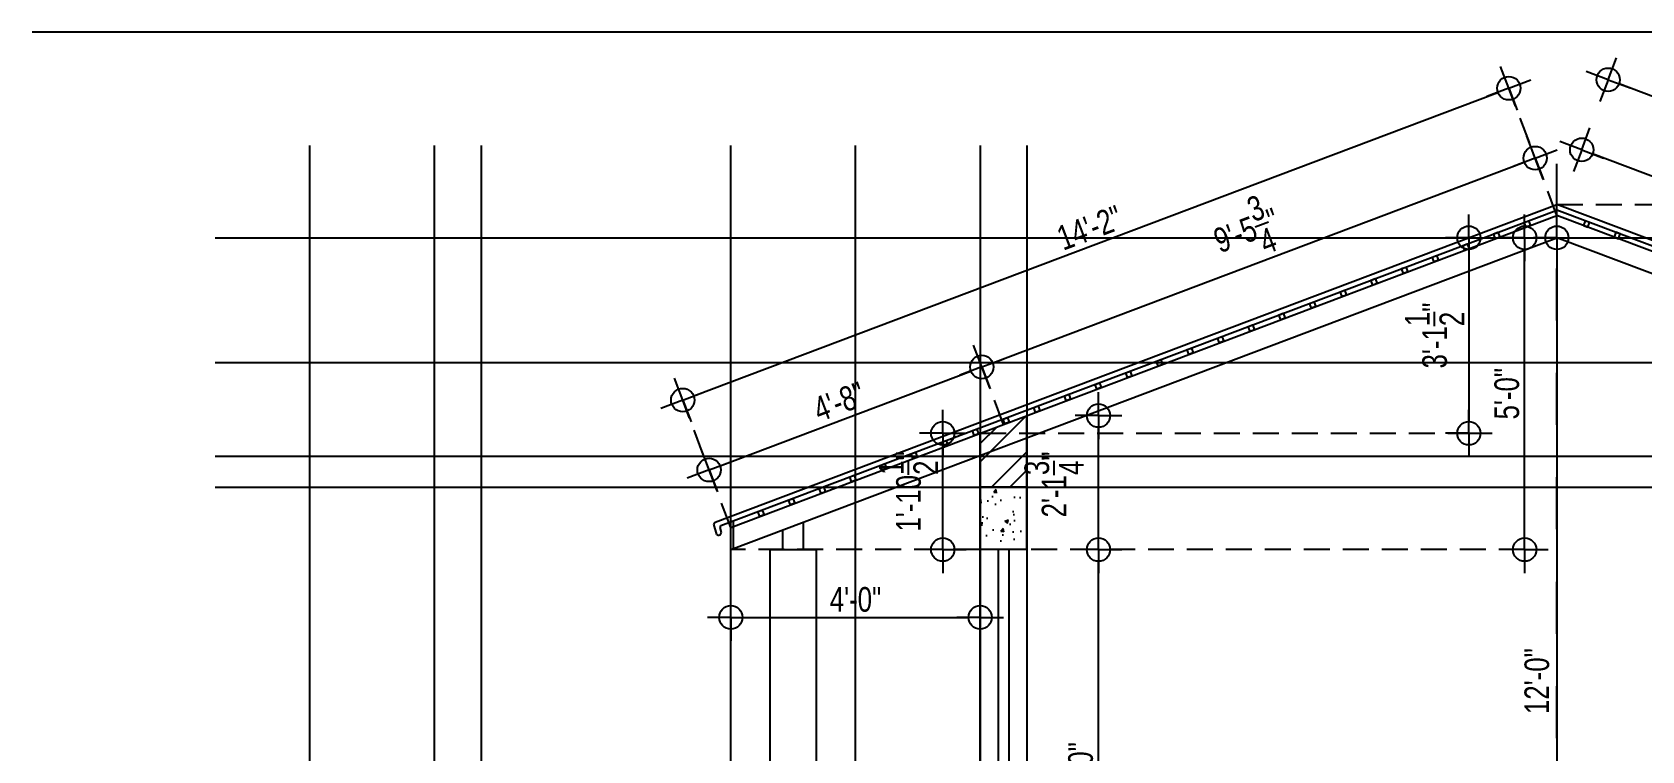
# Model space of a CAD drawing. Header units: inches. Extents: x 171009 to 352533, y -79956 to -38287.
# Drawn here: x 173608 to 173917.8, y -39270.7 to -39132.4 of the extents above; entities that cross this region are included whole.
import ezdxf

# ---------------------------------------------------------------- set-up
doc = ezdxf.new("R2010")
doc.units = ezdxf.units.IN
doc.header["$LTSCALE"] = 20
doc.header["$MEASUREMENT"] = 0
doc.header["$PDMODE"] = 34
doc.header["$PDSIZE"] = 5
doc.linetypes.add('DASHDOT', pattern=[1, 0.5, -0.25, 0, -0.25])
doc.linetypes.add('HIDDEN', pattern=[0.375, 0.25, -0.125])
doc.layers.get('0').update_dxf_attribs({"linetype": 'CONTINUOUS'})
doc.layers.get('Defpoints').update_dxf_attribs({"linetype": 'CONTINUOUS'})
for name, color, linetype in [('border', 230, 'CONTINUOUS'), ('DIMLINE', 254, 'CONTINUOUS'), ('DOOR', 1, 'CONTINUOUS'), ('guide', 211, 'CONTINUOUS'), ('HATCH', 8, 'CONTINUOUS'), ('KALKAAL', 7, 'CONTINUOUS'), ('TILE', 22, 'CONTINUOUS'), ('wall', 13, 'CONTINUOUS'), ('WOOD', 7, 'CONTINUOUS')]:
    doc.layers.add(name, color=color, linetype=linetype)
doc.styles.add('DIMTEXT', font='arial_B.ttf', dxfattribs={"width": 0.75})
doc.dimstyles.new('ARCH_48_0', dxfattribs={"dimtxt": 4.75, "dimasz": 2.25, "dimexe": 0.25, "dimexo": 0, "dimgap": 1, "dimtad": 1, "dimzin": 3, "dimdsep": 46, "dimlunit": 4, "dimtxsty": 'DIMTEXT', "dimblk": 'BLK', "dimcen": 0, "dimdle": 0.09375, "dimse1": 1, "dimse2": 1, "dimclrd": 254, "dimclrt": 3, "dimadec": 1, "dimazin": 0, "dimtfac": 1, "dimtix": 1, "dimtmove": 2, "dimatfit": 3, "dimldrblk": 'NONE', "dimfxl": 0.25, "dimtvp": 1.4625, "dimtolj": 1, "dimtzin": 15, "dimarcsym": 0})

# ---------------------------------------------------------------- blocks, each defined once
blk = doc.blocks.new('BLK')
for q in [(0, 2), (-2, 0), (0, -2), (2, 0)]:
    blk.add_line((0, 0), q)
blk.add_circle((0, 0), 1)
blk = doc.blocks.new('*D185')
at = {"layer": 'Defpoints', "color": 0, "transparency": 16777216}
for p in [(173799.44, -39231.98), (173813.21, -39231.98), (173799.44, -39315.98)]:
    blk.add_point(p, dxfattribs=at)
at = {"layer": 'DIMLINE', "color": 254, "lineweight": -2, "transparency": 16777216}
blk.add_line((173813.21, -39313.73), (173813.21, -39234.23), dxfattribs=at)
at = {"layer": 'DIMLINE', "color": 254, "lineweight": -2, "transparency": 16777216, "xscale": 2.25, "yscale": 2.25, "zscale": 2.25}
for p, rotation in [((173813.21, -39231.98), 90), ((173813.21, -39315.98), 270)]:
    blk.add_blockref('BLK', p, dxfattribs=dict(at, rotation=rotation))
at = {"layer": 'DIMLINE', "color": 3, "transparency": 16777216, "insert": (173809.79, -39273.98), "char_height": 4.75, "attachment_point": 5, "rotation": 90, "style": 'DIMTEXT'}
blk.add_mtext('\\A1;7\'-0"', dxfattribs=at)
blk = doc.blocks.new('_None')
blk = doc.blocks.new('*D186')
at = {"layer": 'Defpoints', "color": 0, "transparency": 16777216}
for p in [(173799.44, -39206.2), (173813.21, -39206.2), (173799.44, -39231.98)]:
    blk.add_point(p, dxfattribs=at)
at = {"layer": 'DIMLINE', "color": 254, "lineweight": -2, "transparency": 16777216}
blk.add_line((173813.21, -39229.73), (173813.21, -39208.45), dxfattribs=at)
at = {"layer": 'DIMLINE', "color": 254, "lineweight": -2, "transparency": 16777216, "xscale": 2.25, "yscale": 2.25, "zscale": 2.25}
for p, rotation in [((173813.21, -39206.2), 90), ((173813.21, -39231.98), 270)]:
    blk.add_blockref('BLK', p, dxfattribs=dict(at, rotation=rotation))
at = {"layer": 'DIMLINE', "color": 3, "transparency": 16777216, "insert": (173804.66, -39219.44), "char_height": 4.75, "attachment_point": 5, "rotation": 90, "style": 'DIMTEXT'}
blk.add_mtext('\\A1;2\'-1{\\H1.000000x;\\S3/4;}"', dxfattribs=at)
blk = doc.blocks.new('*D187')
at = {"layer": 'Defpoints', "color": 0, "transparency": 16777216}
for p in [(173901.44, -39171.98), (173901.44, -39315.98), (173901.44, -39315.98)]:
    blk.add_point(p, dxfattribs=at)
at = {"layer": 'DIMLINE', "color": 254, "lineweight": -2, "transparency": 16777216}
blk.add_line((173901.44, -39174.23), (173901.44, -39313.73), dxfattribs=at)
at = {"layer": 'DIMLINE', "color": 254, "lineweight": -2, "transparency": 16777216, "xscale": 2.25, "yscale": 2.25, "zscale": 2.25}
for p, rotation in [((173901.44, -39171.98), 90), ((173901.44, -39315.98), 270)]:
    blk.add_blockref('BLK', p, dxfattribs=dict(at, rotation=rotation))
at = {"layer": 'DIMLINE', "color": 3, "transparency": 16777216, "insert": (173897.61, -39257.28), "char_height": 4.75, "attachment_point": 5, "rotation": 90, "style": 'DIMTEXT'}
blk.add_mtext('\\A1;12\'-0"', dxfattribs=at)
blk = doc.blocks.new('*D213')
at = {"layer": 'Defpoints', "color": 0, "transparency": 16777216}
for p in [(173901.44, -39165.57), (173685.44, -39453.98), (174101.39, -39453.98)]:
    blk.add_point(p, dxfattribs=at)
at = {"layer": 'DIMLINE', "color": 254, "lineweight": -2, "transparency": 16777216}
blk.add_line((174101.39, -39167.82), (174101.39, -39451.73), dxfattribs=at)
at = {"layer": 'DIMLINE', "color": 254, "lineweight": -2, "transparency": 16777216, "xscale": 2.25, "yscale": 2.25, "zscale": 2.25}
for p, rotation in [((174101.39, -39165.57), 90), ((174101.39, -39453.98), 270)]:
    blk.add_blockref('BLK', p, dxfattribs=dict(at, rotation=rotation))
at = {"layer": 'DIMLINE', "color": 3, "transparency": 16777216, "insert": (174094.79, -39309.78), "char_height": 4.75, "attachment_point": 5, "rotation": 90, "style": 'DIMTEXT'}
blk.add_mtext('\\A1;24\'-0{\\H1.000000x;\\S1/2;}"', dxfattribs=at)
blk = doc.blocks.new('*D222')
at = {"layer": 'Defpoints', "color": 0, "transparency": 16777216}
for p in [(173790.44, -39213.98), (173742.44, -39230.89), (173790.44, -39245.01)]:
    blk.add_point(p, dxfattribs=at)
at = {"layer": 'DIMLINE', "color": 254, "lineweight": -2, "transparency": 16777216}
blk.add_line((173744.69, -39245.01), (173788.19, -39245.01), dxfattribs=at)
at = {"layer": 'DIMLINE', "color": 254, "lineweight": -2, "transparency": 16777216, "xscale": 2.25, "yscale": 2.25, "zscale": 2.25, "rotation": 180}
blk.add_blockref('BLK', (173742.44, -39245.01), dxfattribs=at)
at = {"layer": 'DIMLINE', "color": 254, "lineweight": -2, "transparency": 16777216, "xscale": 2.25, "yscale": 2.25, "zscale": 2.25}
blk.add_blockref('BLK', (173790.44, -39245.01), dxfattribs=at)
at = {"layer": 'DIMLINE', "color": 3, "transparency": 16777216, "insert": (173766.44, -39241.59), "char_height": 4.75, "attachment_point": 5, "style": 'DIMTEXT'}
blk.add_mtext('\\A1;4\'-0"', dxfattribs=at)
blk = doc.blocks.new('*D223')
at = {"layer": 'Defpoints', "color": 0, "transparency": 16777216}
for p in [(173783.24, -39209.6), (173790.44, -39209.6), (173790.44, -39231.98)]:
    blk.add_point(p, dxfattribs=at)
at = {"layer": 'DIMLINE', "color": 254, "lineweight": -2, "transparency": 16777216}
blk.add_line((173783.24, -39229.73), (173783.24, -39211.85), dxfattribs=at)
at = {"layer": 'DIMLINE', "color": 254, "lineweight": -2, "transparency": 16777216, "xscale": 2.25, "yscale": 2.25, "zscale": 2.25}
for p, rotation in [((173783.24, -39209.6), 90), ((173783.24, -39231.98), 270)]:
    blk.add_blockref('BLK', p, dxfattribs=dict(at, rotation=rotation))
at = {"layer": 'DIMLINE', "color": 3, "transparency": 16777216, "insert": (173776.64, -39220.79), "char_height": 4.75, "attachment_point": 5, "rotation": 90, "style": 'DIMTEXT'}
blk.add_mtext('\\A1;1\'-10{\\H1.000000x;\\S1/2;}"', dxfattribs=at)
blk = doc.blocks.new('*D224')
at = {"layer": 'Defpoints', "color": 0, "transparency": 16777216}
for p in [(173895.24, -39171.98), (173901.44, -39171.98), (173744.86, -39231.98)]:
    blk.add_point(p, dxfattribs=at)
at = {"layer": 'DIMLINE', "color": 254, "lineweight": -2, "transparency": 16777216}
blk.add_line((173895.24, -39229.73), (173895.24, -39174.23), dxfattribs=at)
at = {"layer": 'DIMLINE', "color": 254, "lineweight": -2, "transparency": 16777216, "xscale": 2.25, "yscale": 2.25, "zscale": 2.25}
for p, rotation in [((173895.24, -39171.98), 90), ((173895.24, -39231.98), 270)]:
    blk.add_blockref('BLK', p, dxfattribs=dict(at, rotation=rotation))
at = {"layer": 'DIMLINE', "color": 3, "transparency": 16777216, "insert": (173891.82, -39201.98), "char_height": 4.75, "attachment_point": 5, "rotation": 90, "style": 'DIMTEXT'}
blk.add_mtext('\\A1;5\'-0"', dxfattribs=at)
blk = doc.blocks.new('*D236')
at = {"layer": 'Defpoints', "color": 0, "transparency": 16777216}
for p in [(173892.2, -39143.21), (173901.44, -39167.71), (173742.44, -39227.71)]:
    blk.add_point(p, dxfattribs=at)
at = {"layer": 'DIMLINE', "color": 254, "lineweight": -2, "transparency": 16777216}
blk.add_line((173735.3, -39202.41), (173890.09, -39144), dxfattribs=at)
at = {"layer": 'DIMLINE', "color": 254, "lineweight": -2, "transparency": 16777216, "xscale": 2.25, "yscale": 2.25, "zscale": 2.25}
for p, rotation in [((173892.2, -39143.21), 20.67383010062851), ((173733.19, -39203.21), 200.6738301006285)]:
    blk.add_blockref('BLK', p, dxfattribs=dict(at, rotation=rotation))
at = {"layer": 'DIMLINE', "color": 3, "transparency": 16777216, "insert": (173811.5, -39170.04), "char_height": 4.75, "attachment_point": 5, "rotation": 20.6738, "style": 'DIMTEXT'}
blk.add_mtext('\\A1;14\'-2"', dxfattribs=at)
blk = doc.blocks.new('*D237')
at = {"layer": 'Defpoints', "color": 0, "transparency": 16777216}
for p in [(173790.76, -39196.84), (173794.94, -39207.9), (173742.44, -39227.71)]:
    blk.add_point(p, dxfattribs=at)
at = {"layer": 'DIMLINE', "color": 254, "lineweight": -2, "transparency": 16777216}
blk.add_line((173740.37, -39215.86), (173788.66, -39197.63), dxfattribs=at)
at = {"layer": 'DIMLINE', "color": 254, "lineweight": -2, "transparency": 16777216, "xscale": 2.25, "yscale": 2.25, "zscale": 2.25}
for p, rotation in [((173790.76, -39196.84), 20.6738301006269), ((173738.26, -39216.65), 200.6738301006269)]:
    blk.add_blockref('BLK', p, dxfattribs=dict(at, rotation=rotation))
at = {"layer": 'DIMLINE', "color": 3, "transparency": 16777216, "insert": (173763.3, -39203.54), "char_height": 4.75, "attachment_point": 5, "rotation": 20.6738, "style": 'DIMTEXT'}
blk.add_mtext('\\A1;4\'-8"', dxfattribs=at)
blk = doc.blocks.new('*D238')
at = {"layer": 'Defpoints', "color": 0, "transparency": 16777216}
for p in [(173897.27, -39156.65), (173901.44, -39167.71), (173794.94, -39207.9)]:
    blk.add_point(p, dxfattribs=at)
at = {"layer": 'DIMLINE', "color": 254, "lineweight": -2, "transparency": 16777216}
blk.add_line((173792.87, -39196.05), (173895.16, -39157.44), dxfattribs=at)
at = {"layer": 'DIMLINE', "color": 254, "lineweight": -2, "transparency": 16777216, "xscale": 2.25, "yscale": 2.25, "zscale": 2.25}
for p, rotation in [((173897.27, -39156.65), 20.67383010062974), ((173790.76, -39196.84), 200.6738301006297)]:
    blk.add_blockref('BLK', p, dxfattribs=dict(at, rotation=rotation))
at = {"layer": 'DIMLINE', "color": 3, "transparency": 16777216, "insert": (173841.67, -39170.54), "char_height": 4.75, "attachment_point": 5, "rotation": 20.6738, "style": 'DIMTEXT'}
blk.add_mtext('\\A1;9\'-5{\\H1.000000x;\\S3/4;}"', dxfattribs=at)
blk = doc.blocks.new('*D239')
at = {"layer": 'Defpoints', "color": 0, "transparency": 16777216}
for p in [(173906.22, -39155.05), (173901.44, -39167.71), (174007.94, -39207.89)]:
    blk.add_point(p, dxfattribs=at)
at = {"layer": 'DIMLINE', "color": 254, "lineweight": -2, "transparency": 16777216}
blk.add_line((174010.61, -39194.44), (173908.32, -39155.84), dxfattribs=at)
at = {"layer": 'DIMLINE', "color": 254, "lineweight": -2, "transparency": 16777216, "xscale": 2.25, "yscale": 2.25, "zscale": 2.25}
for p, rotation in [((173906.22, -39155.05), 159.3261698989424), ((174012.71, -39195.23), 339.3261698989425)]:
    blk.add_blockref('BLK', p, dxfattribs=dict(at, rotation=rotation))
at = {"layer": 'DIMLINE', "color": 3, "transparency": 16777216, "insert": (173961.81, -39168.93), "char_height": 4.75, "attachment_point": 5, "rotation": 339.3262, "style": 'DIMTEXT'}
blk.add_mtext('\\A1;9\'-5{\\H1.000000x;\\S3/4;}"', dxfattribs=at)
blk = doc.blocks.new('*D241')
at = {"layer": 'Defpoints', "color": 0, "transparency": 16777216}
for p in [(173911.31, -39141.57), (173901.44, -39167.71), (174060.45, -39227.71)]:
    blk.add_point(p, dxfattribs=at)
at = {"layer": 'DIMLINE', "color": 254, "lineweight": -2, "transparency": 16777216}
blk.add_line((174068.21, -39200.77), (173913.41, -39142.36), dxfattribs=at)
at = {"layer": 'DIMLINE', "color": 254, "lineweight": -2, "transparency": 16777216, "xscale": 2.25, "yscale": 2.25, "zscale": 2.25}
for p, rotation in [((173911.31, -39141.57), 159.3261698987984), ((174070.31, -39201.57), 339.3261698987985)]:
    blk.add_blockref('BLK', p, dxfattribs=dict(at, rotation=rotation))
at = {"layer": 'DIMLINE', "color": 3, "transparency": 16777216, "insert": (173992, -39168.4), "char_height": 4.75, "attachment_point": 5, "rotation": 339.3262, "style": 'DIMTEXT'}
blk.add_mtext('\\A1;14\'-2"', dxfattribs=at)
blk = doc.blocks.new('*D245')
at = {"layer": 'Defpoints', "color": 0, "transparency": 16777216}
for p in [(173901.44, -39171.98), (173884.5, -39209.6), (173884.5, -39209.6)]:
    blk.add_point(p, dxfattribs=at)
at = {"layer": 'DIMLINE', "color": 254, "lineweight": -2, "transparency": 16777216}
blk.add_line((173884.5, -39174.23), (173884.5, -39207.35), dxfattribs=at)
at = {"layer": 'DIMLINE', "color": 254, "lineweight": -2, "transparency": 16777216, "xscale": 2.25, "yscale": 2.25, "zscale": 2.25}
for p, rotation in [((173884.5, -39171.98), 90), ((173884.5, -39209.6), 270)]:
    blk.add_blockref('BLK', p, dxfattribs=dict(at, rotation=rotation))
at = {"layer": 'DIMLINE', "color": 3, "transparency": 16777216, "insert": (173877.9, -39190.79), "char_height": 4.75, "attachment_point": 5, "rotation": 90, "style": 'DIMTEXT'}
blk.add_mtext('\\A1;3\'-1{\\H1.000000x;\\S1/2;}"', dxfattribs=at)

msp = doc.modelspace()

# ---------------------------------------------------------------- hatches: boundary and pattern name
at = {"layer": 'HATCH'}
h = msp.add_hatch(dxfattribs=at)
h.set_pattern_fill('ANSI32', color=256, scale=20, style=0)
h.set_pattern_definition([(45, (-1909.887, 1006.686), (-5.30330086, 5.30330086), []), (45, (-1906.352, 1006.686), (-5.30330086, 5.30330086), [])])
h.paths.add_polyline_path([(173790.436, -39219.985), (173799.436, -39219.985), (173799.436, -39206.2), (173790.436, -39209.597)])
h = msp.add_hatch(dxfattribs=at)
h.set_pattern_fill('AR-CONC', color=256, style=0)
h.set_pattern_definition([(50, (-1909.8873, 994.686), (7.17260183, -0.62752135), [0.75, -8.25]), (355, (-1909.887, 994.686), (-1.38751334, 7.52192134), [0.6, -6.6]), (100.4514, (-1909.2896, 994.634), (5.78509382, 6.89439542), [0.6374019, -7.01142112]), (46.1842, (-1909.887, 996.686), (10.6724105, -1.65519014), [1.125, -12.375]), (96.6356, (-1908.998, 996.548), (9.34662706, 9.7411787), [0.9561029, -10.51713]), (351.1842, (-1909.887, 996.686), (9.34661945, 9.741186), [0.9, -9.9]), (21, (-1908.8873, 996.186), (5.96907052, -4.0261889), [0.75, -8.25]), (326, (-1908.887, 996.186), (2.43315332, 7.25150045), [0.6, -6.6]), (71.4514, (-1908.39, 995.8506), (8.40222629, 3.22530497), [0.6374019, -7.01142112]), (37.5, (-1909.8873, 994.6861), (0.121598553, 3.32893854), [0, -6.52, 0, -6.7, 0, -6.625]), (7.5, (-1909.8873, 994.686), (2.630695374, 3.94411712), [0, -3.82, 0, -6.37, 0, -2.525]), (327.5, (-1912.1173, 994.686), (5.33822436, -0.225548717), [0, -2.5, 0, -7.8, 0, -10.35]), (317.5, (-1913.1173, 994.686), (5.83186169, 1.00104982), [0, -3.25, 0, -5.18, 0, -7.35])])
h.paths.add_polyline_path([(173799.436, -39231.985), (173799.436, -39219.985), (173790.436, -39219.985), (173790.436, -39231.985)])

# ---------------------------------------------------------------- linework, layer by layer
at = {"layer": 'border', "ltscale": 5}
msp.add_line((174148.736, -39132.428), (173607.971, -39132.428), dxfattribs=at)
at = {"layer": 'DIMLINE', "color": 8, "linetype": 'HIDDEN'}
for p, q in [((173901.441, -39167.709), (173892.196, -39143.208)), ((173901.441, -39165.572), (174101.391, -39165.572)), ((173888.842, -39171.985), (173901.441, -39171.985)), ((173794.936, -39207.899), (173790.763, -39196.84)), ((173742.436, -39227.709), (173733.191, -39203.208)), ((173790.436, -39209.597), (173884.499, -39209.597)), ((173895.243, -39231.985), (173742.436, -39231.985))]:
    msp.add_line(p, q, dxfattribs=at)
at = {"layer": 'DOOR'}
for p, q in [((173790.436, -39315.985), (173790.436, -39231.985)), ((173793.936, -39315.985), (173793.936, -39231.985)), ((173795.936, -39231.985), (173795.936, -39315.985)), ((173799.436, -39231.985), (173799.436, -39315.985))]:
    msp.add_line(p, q, dxfattribs=at)
at = {"layer": 'guide'}
for p, q in [((173661.436, -39489.367), (173661.436, -39154.194)), ((173685.436, -39489.367), (173685.436, -39154.194)), ((173694.436, -39489.367), (173694.436, -39154.194)), ((173742.441, -39489.367), (173742.441, -39154.194)), ((173766.436, -39489.367), (173766.436, -39154.194)), ((173790.436, -39154.194), (173790.436, -39489.367)), ((173799.436, -39154.194), (173799.436, -39489.367))]:
    msp.add_line(p, q, dxfattribs=at)
at = {"layer": 'guide', "linetype": 'DASHDOT'}
msp.add_line((173901.441, -39489.367), (173901.441, -39154.194), dxfattribs=at)
at = {"layer": 'guide', "color": 3, "linetype": 'Continuous'}
for p, q in [((173643.175, -39171.985), (174113.294, -39171.985)), ((173643.175, -39195.985), (174113.294, -39195.985))]:
    msp.add_line(p, q, dxfattribs=at)
at = {"layer": 'guide', "color": 1, "linetype": 'Continuous'}
for p, q in [((173643.175, -39213.985), (174113.294, -39213.985)), ((173643.175, -39219.985), (174113.294, -39219.985))]:
    msp.add_line(p, q, dxfattribs=at)
at = {"layer": 'KALKAAL'}
for p, q in [((173749.936, -39231.985), (173749.936, -39285.985)), ((173749.936, -39231.985), (173758.936, -39231.985)), ((173758.936, -39285.985), (173758.936, -39231.985))]:
    msp.add_line(p, q, dxfattribs=at)
at = {"layer": 'TILE'}
for p, q in [((173739.404, -39226.716), (173901.441, -39165.572)), ((173740.551, -39227.352), (173901.441, -39166.64)), ((174063.478, -39226.716), (173901.441, -39165.572)), ((174062.332, -39227.352), (173901.441, -39166.64)), ((173739.722, -39229.07), (173739.2, -39227.08)), ((173740.654, -39228.679), (173740.396, -39227.696))]:
    msp.add_line(p, q, dxfattribs=at)
for centre, radius, start, end in [((173739.493, -39227.005), 0.302, 107.09901, 194.35104), ((173740.068, -39228.589), 0.592, 234.28278, 351.27599), ((173740.686, -39227.62), 0.3, 106.79787, 194.69694)]:
    msp.add_arc(centre, radius, start, end, dxfattribs=at)
at = {"layer": 'wall'}
for p, q in [((173799.436, -39219.985), (173799.436, -39206.2)), ((173790.436, -39219.985), (173790.436, -39209.597)), ((173799.436, -39219.985), (173790.436, -39219.985)), ((173790.436, -39231.985), (173790.436, -39219.985)), ((173799.436, -39231.985), (173799.436, -39219.985)), ((173799.436, -39231.985), (173790.436, -39231.985))]:
    msp.add_line(p, q, dxfattribs=at)
at = {"layer": 'WOOD'}
for p, q in [((173742.436, -39227.709), (173901.441, -39167.709)), ((174060.446, -39227.709), (173901.441, -39167.709)), ((173742.436, -39231.985), (173901.441, -39171.985)), ((174060.446, -39231.985), (173901.441, -39171.985)), ((173742.436, -39231.985), (173742.436, -39227.709)), ((173742.936, -39231.834), (173742.936, -39227.521)), ((173752.436, -39231.985), (173752.436, -39228.211)), ((173756.436, -39231.985), (173756.436, -39226.702))]:
    msp.add_line(p, q, dxfattribs=at)
at = {"layer": 'WOOD', "color": 13}
for p, q in [((173742.436, -39227.709), (173742.436, -39226.665)), ((173742.936, -39227.558), (173742.936, -39226.514))]:
    msp.add_line(p, q, dxfattribs=at)
for points in [[(173896.337, -39169.635), (173895.503, -39169.95), (173895.15, -39169.015), (173895.984, -39168.7)], [(173906.545, -39169.635), (173907.38, -39169.95), (173907.733, -39169.015), (173906.899, -39168.7)], [(173884.537, -39174.088), (173883.703, -39174.403), (173883.349, -39173.467), (173884.184, -39173.153)], [(173890.437, -39171.862), (173889.603, -39172.176), (173889.249, -39171.241), (173890.084, -39170.926)], [(173912.446, -39171.862), (173913.28, -39172.176), (173913.633, -39171.241), (173912.799, -39170.926)], [(173878.637, -39176.314), (173877.803, -39176.629), (173877.449, -39175.694), (173878.284, -39175.379)], [(173872.737, -39178.541), (173871.903, -39178.855), (173871.549, -39177.92), (173872.384, -39177.605)], [(173860.937, -39182.993), (173860.103, -39183.308), (173859.749, -39182.373), (173860.583, -39182.058)], [(173866.837, -39180.767), (173866.003, -39181.082), (173865.649, -39180.146), (173866.484, -39179.832)], [(173855.037, -39185.22), (173854.203, -39185.535), (173853.849, -39184.599), (173854.683, -39184.284)], [(173843.237, -39189.672), (173842.403, -39189.987), (173842.049, -39189.052), (173842.883, -39188.737)], [(173849.137, -39187.446), (173848.303, -39187.761), (173847.949, -39186.825), (173848.783, -39186.511)], [(173837.337, -39191.899), (173836.503, -39192.214), (173836.149, -39191.278), (173836.983, -39190.963)], [(173831.437, -39194.125), (173830.603, -39194.44), (173830.249, -39193.505), (173831.083, -39193.19)], [(173819.637, -39198.578), (173818.803, -39198.893), (173818.449, -39197.957), (173819.283, -39197.642)], [(173825.537, -39196.352), (173824.703, -39196.666), (173824.349, -39195.731), (173825.183, -39195.416)], [(173813.737, -39200.804), (173812.903, -39201.119), (173812.549, -39200.184), (173813.383, -39199.869)], [(173801.937, -39205.257), (173801.103, -39205.572), (173800.749, -39204.636), (173801.583, -39204.322)], [(173807.837, -39203.031), (173807.003, -39203.345), (173806.649, -39202.41), (173807.483, -39202.095)], [(173796.037, -39207.483), (173795.203, -39207.798), (173794.849, -39206.863), (173795.683, -39206.548)], [(173790.137, -39209.71), (173789.302, -39210.024), (173788.949, -39209.089), (173789.783, -39208.774)], [(173778.337, -39214.162), (173777.502, -39214.477), (173777.149, -39213.542), (173777.983, -39213.227)], [(173784.237, -39211.936), (173783.402, -39212.251), (173783.049, -39211.315), (173783.883, -39211.001)], [(173772.437, -39216.389), (173771.602, -39216.704), (173771.249, -39215.768), (173772.083, -39215.453)], [(173766.536, -39218.615), (173765.702, -39218.93), (173765.349, -39217.994), (173766.183, -39217.68)], [(173754.736, -39223.068), (173753.902, -39223.383), (173753.549, -39222.447), (173754.383, -39222.132)], [(173760.636, -39220.841), (173759.802, -39221.156), (173759.449, -39220.221), (173760.283, -39219.906)], [(173748.836, -39225.294), (173748.002, -39225.609), (173747.649, -39224.674), (173748.483, -39224.359)]]:
    msp.add_lwpolyline(points, close=True, dxfattribs=at)

# ---------------------------------------------------------------- dimensions: what is measured, and where the dimension line sits
at = {"layer": 'DIMLINE'}
for p1, p2, distance, picture, middle in [((173742.436, -39227.709), (173901.441, -39167.709), 26.188, '*D236', (173811.498, -39170.041)), ((174060.446, -39227.709), (173901.441, -39167.709), -27.941, '*D241', (173992.003, -39168.4)), ((174007.936, -39207.895), (173901.441, -39167.709), -13.535, '*D239', (173961.809, -39168.932)), ((173794.936, -39207.899), (173901.441, -39167.709), 11.82, '*D238', (173841.674, -39170.538)), ((173742.436, -39227.709), (173794.936, -39207.899), 11.82, '*D237', (173763.304, -39203.54))]:
    dim = msp.add_aligned_dim(p1=p1, p2=p2, distance=distance, dimstyle='ARCH_48_0', override={"dimfxl": 0.18}, dxfattribs=at)
    dim.commit()
    dim.dimension.update_dxf_attribs({"geometry": picture, "text_midpoint": middle})
for base, p1, p2, picture, middle in [((174101.391, -39453.985), (173901.441, -39165.572), (173685.436, -39453.985), '*D213', (174094.789, -39309.778)), ((173895.243, -39171.985), (173744.858, -39231.985), (173901.441, -39171.985), '*D224', (173891.818, -39201.985)), ((173783.244, -39209.597), (173790.436, -39231.985), (173790.436, -39209.597), '*D223', (173776.642, -39220.791)), ((173813.213, -39231.985), (173799.436, -39315.985), (173799.436, -39231.985), '*D185', (173809.788, -39273.985))]:
    dim = msp.add_linear_dim(base=base, p1=p1, p2=p2, angle=90, dimstyle='ARCH_48_0', dxfattribs=at)
    dim.commit()
    dim.dimension.update_dxf_attribs({"geometry": picture, "text_midpoint": middle})
dim = msp.add_linear_dim(base=(173884.499, -39209.597), p1=(173901.441, -39171.985), p2=(173884.499, -39209.597), angle=90, dimstyle='ARCH_48_0', override={"dimfxl": 0.18}, dxfattribs=at)
dim.commit()
dim.dimension.update_dxf_attribs({"geometry": '*D245', "text_midpoint": (173877.895, -39190.791)})
for base, p1, p2, picture, middle in [((173901.441, -39315.985), (173901.441, -39171.985), (173901.441, -39315.985), '*D187', (173897.614, -39257.278)), ((173813.2135, -39206.2005), (173799.4363, -39231.9846), (173799.4363, -39206.2005), '*D186', (173804.6573, -39219.4365))]:
    dim = msp.add_linear_dim(base=base, p1=p1, p2=p2, angle=90, dimstyle='ARCH_48_0', dxfattribs=at)
    dim.commit()
    dim.dimension.update_dxf_attribs({"geometry": picture, "text_midpoint": middle, "dimtype": 160})
dim = msp.add_linear_dim(base=(173790.436, -39245.011), p1=(173742.436, -39230.885), p2=(173790.436, -39213.985), dimstyle='ARCH_48_0', dxfattribs=at)
dim.commit()
dim.dimension.update_dxf_attribs({"geometry": '*D222', "text_midpoint": (173766.436, -39241.585)})

doc.saveas('drawing.dxf')
